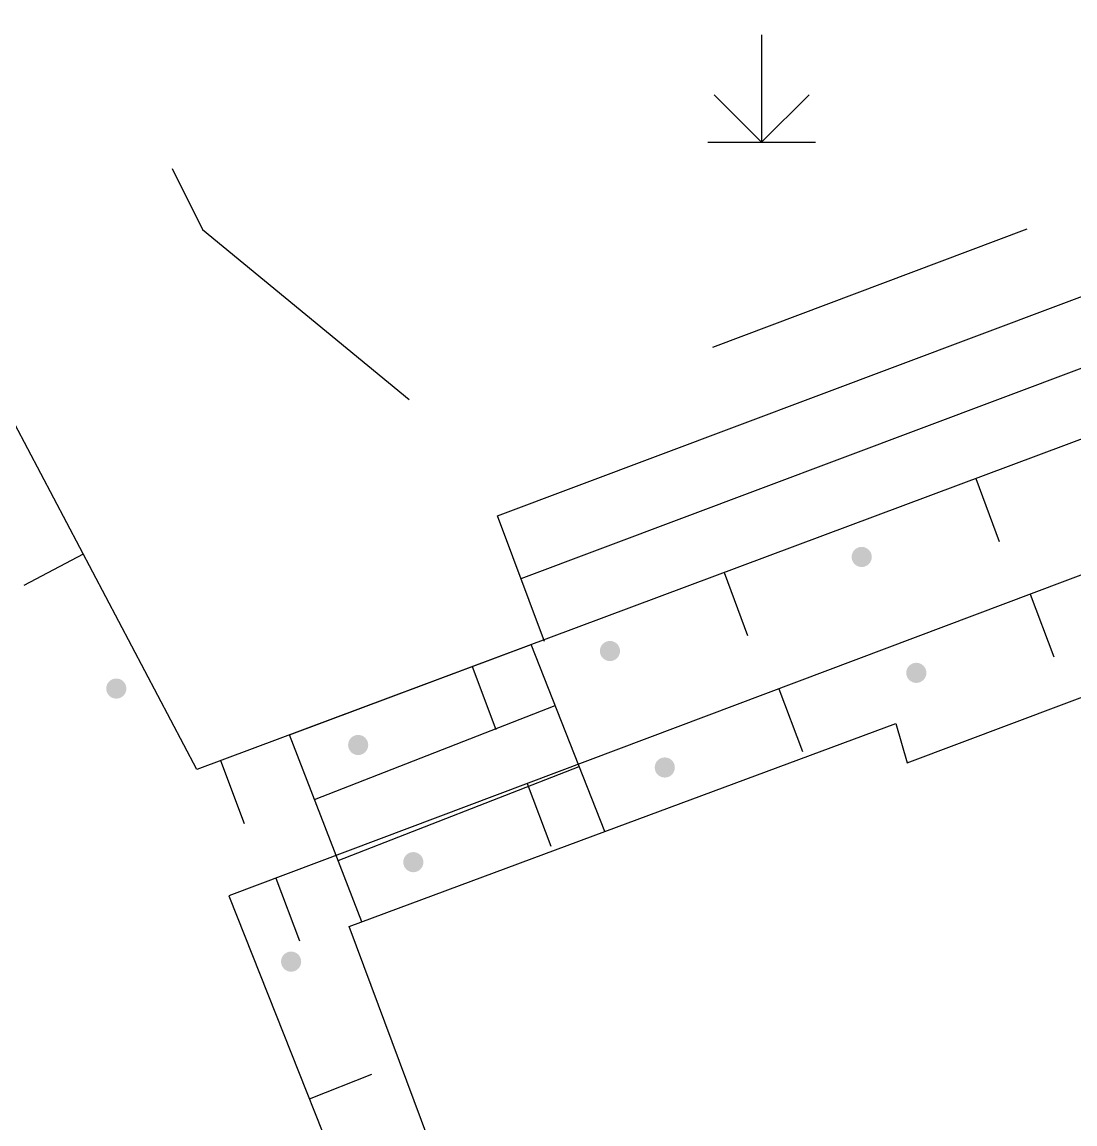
# Model space of a CAD drawing. Header units: metres. Extents: x 36500 to 80772748, y -35000 to 5806266.
# Drawn here: x 40382568.54 to 40382584.21, y 2902266.72 to 2902283.13 of the extents above; entities that cross this region are included whole.
import ezdxf

# ---------------------------------------------------------------- set-up
doc = ezdxf.new("R2010")
doc.units = ezdxf.units.M
doc.header["$LTSCALE"] = 10
doc.linetypes.add('2', pattern=[0])
doc.linetypes.add('563', pattern=[1, 0.5, -0.5])
doc.layers.add('dx', color=252, linetype='Continuous')

# ---------------------------------------------------------------- blocks, each defined once
blk = doc.blocks.new('954200')
at = {"color": 0, "linetype": 'Continuous', "lineweight": -3, "flags": 128}
for points in [[(0, 1.6), (0, 0), (0.707, 0.707)], [(-0.707, 0.707), (0, 0)], [(-0.8, 0), (0.8, 0)]]:
    blk.add_lwpolyline(points, dxfattribs=at)
blk = doc.blocks.new('3450010')
at = {"color": 0, "linetype": 'Continuous', "flags": 128}
blk.add_lwpolyline([(0, 0), (0, 2)], dxfattribs=at)

msp = doc.modelspace()

# ---------------------------------------------------------------- hatches: boundary and pattern name
at = {"layer": 'dx', "linetype": '2'}
h = msp.add_hatch(color=252, dxfattribs=at)
edge = h.paths.add_edge_path(flags=0)
edge.add_arc((40382581.036, 2902275.162), 0.15, 0, 360)
h = msp.add_hatch(color=252, dxfattribs=at)
edge = h.paths.add_edge_path(flags=0)
edge.add_arc((40382577.289, 2902273.762), 0.15, 0, 360)
h = msp.add_hatch(color=252, dxfattribs=at)
edge = h.paths.add_edge_path(flags=0)
edge.add_arc((40382581.849, 2902273.437), 0.15, 0, 360)
h = msp.add_hatch(color=252, dxfattribs=at)
edge = h.paths.add_edge_path(flags=0)
edge.add_arc((40382569.941, 2902273.203), 0.15, 0, 360)
h = msp.add_hatch(color=252, dxfattribs=at)
edge = h.paths.add_edge_path(flags=0)
edge.add_arc((40382573.541, 2902272.363), 0.15, 0, 360)
h = msp.add_hatch(color=252, dxfattribs=at)
edge = h.paths.add_edge_path(flags=0)
edge.add_arc((40382578.105, 2902272.028), 0.15, 0, 360)
h = msp.add_hatch(color=252, dxfattribs=at)
edge = h.paths.add_edge_path(flags=0)
edge.add_arc((40382574.362, 2902270.619), 0.15, 0, 360)
h = msp.add_hatch(color=252, dxfattribs=at)
edge = h.paths.add_edge_path(flags=0)
edge.add_arc((40382572.543, 2902269.138), 0.15, 0, 360)

# ---------------------------------------------------------------- linework, layer by layer
at = {"layer": 'dx', "color": 252, "linetype": 'Continuous', "lineweight": -3, "flags": 128}
for points in [[(40382575.613, 2902275.777), (40382629.286, 2902295.939)], [(40382575.965, 2902274.841), (40382629.638, 2902295.002)], [(40382601.47, 2902283.328), (40382571.14, 2902272), (40382563.199, 2902287.06)], [(40382602.262, 2902281.657), (40382571.616, 2902270.119), (40382574.051, 2902263.975)], [(40382593.794, 2902252.854), (40382581.367, 2902248.312), (40382573.407, 2902269.663), (40382577.386, 2902271.14), (40382581.542, 2902272.682), (40382581.714, 2902272.097), (40382602.943, 2902280.077)], [(40382582.734, 2902276.33), (40382583.084, 2902275.393)], [(40382569.45, 2902275.205), (40382568.566, 2902274.739)], [(40382578.987, 2902274.93), (40382579.337, 2902273.994)], [(40382583.544, 2902274.61), (40382583.897, 2902273.674)], [(40382572.518, 2902272.514), (40382576.118, 2902273.859)], [(40382577.212, 2902271.075), (40382576.118, 2902273.859)], [(40382575.24, 2902273.531), (40382575.59, 2902272.594)], [(40382579.801, 2902273.201), (40382580.153, 2902272.265)], [(40382572.89, 2902271.552), (40382576.475, 2902272.951)], [(40382573.594, 2902269.732), (40382572.518, 2902272.514)], [(40382571.493, 2902272.131), (40382571.843, 2902271.195)], [(40382573.242, 2902270.642), (40382576.832, 2902272.043)], [(40382576.057, 2902271.791), (40382576.41, 2902270.856)], [(40382572.314, 2902270.382), (40382572.666, 2902269.446)], [(40382572.815, 2902267.094), (40382573.745, 2902267.463)]]:
    msp.add_lwpolyline(points, dxfattribs=at)
at = {"layer": 'dx', "color": 252, "linetype": '563', "lineweight": -3, "flags": 128}
msp.add_lwpolyline([(40382570.923, 2902295.442), (40382564.795, 2902292.898), (40382571.224, 2902280.035), (40382575.073, 2902276.872), (40382600.266, 2902286.375), (40382597.92, 2902292.858)], dxfattribs=at)

# ---------------------------------------------------------------- block references
at = {"layer": 'dx', "color": 252}
msp.add_blockref('954200', (40382579.547, 2902281.337), dxfattribs=at)
at = {"layer": 'dx', "color": 252, "rotation": 20.58819487377674}
msp.add_blockref('3450010', (40382576.316, 2902273.904), dxfattribs=at)

doc.saveas('drawing.dxf')
